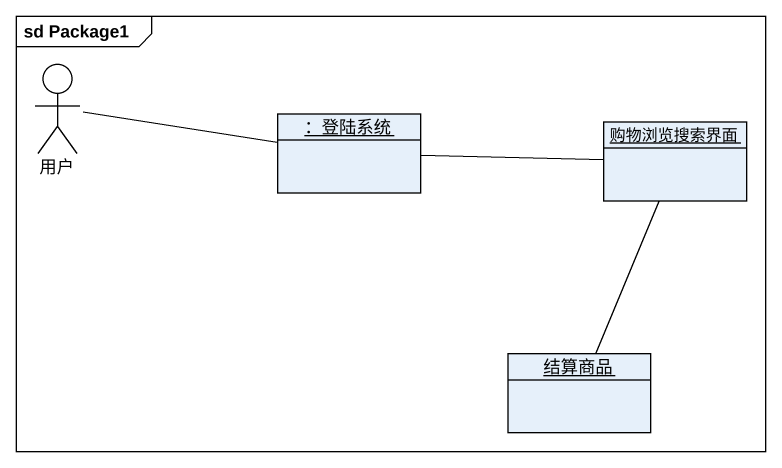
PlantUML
@startuml
mainframe sd Package1
allowmixing
hide circle
hide empty members
actor 用户
object "：登陆系统" as 登陆系统
object 购物浏览搜索界面
object 结算商品
用户 -right- 登陆系统
登陆系统 -right- 购物浏览搜索界面
购物浏览搜索界面 -- 结算商品
@enduml
